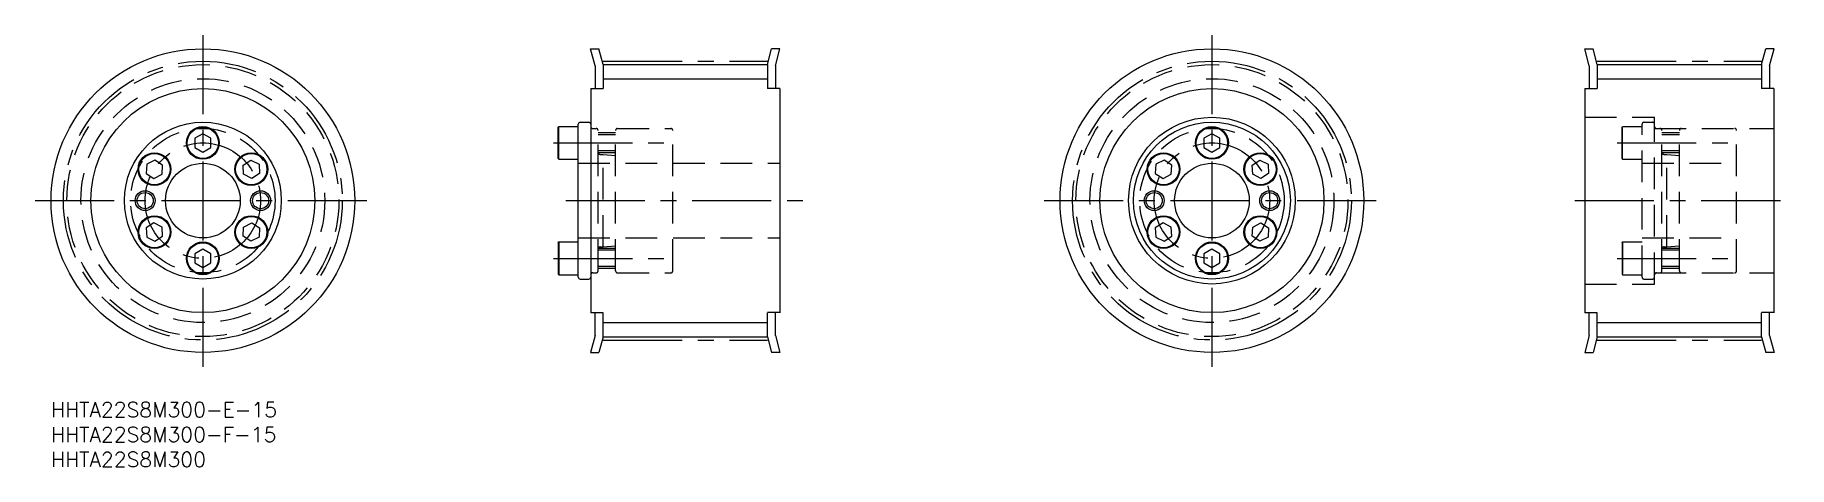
# Model space of a CAD drawing. Extents: x -3 to 349, y -13 to 74.
import ezdxf

# ---------------------------------------------------------------- set-up
doc = ezdxf.new("R2010")
doc.units = 0
doc.header["$LTSCALE"] = 0.5
doc.linetypes.add('CENTER', pattern=[50.8, 31.75, -6.35, 6.35, -6.35])
doc.linetypes.add('DASHED', pattern=[19.05, 12.7, -6.35])
for name, color, linetype in [('MSM_CENTER', 1, 'CENTER'), ('MSM_CONTINUOUS', 7, 'CONTINUOUS'), ('MSM_DASHED', 4, 'DASHED'), ('MSM_NARROW', 5, 'CONTINUOUS'), ('MSM_PART_NUMBER', 7, 'CONTINUOUS')]:
    doc.layers.add(name, color=color, linetype=linetype)
doc.styles.get("Standard").update_dxf_attribs({"font": 'txt.shx', "height": 3, "bigfont": 'bigfont.shx'})

# ---------------------------------------------------------------- blocks, each defined once
blk = doc.blocks.new('*U2')
at = {"layer": 'MSM_PART_NUMBER'}
blk.add_text('HHTA22S8M300-E-15', height=3, dxfattribs=at).set_placement((0, -3))
blk = doc.blocks.new('*U3')
at = {"layer": 'MSM_PART_NUMBER'}
blk.add_text('HHTA22S8M300-F-15', height=3, dxfattribs=at).set_placement((0, -8))
blk = doc.blocks.new('*U4')
at = {"layer": 'MSM_PART_NUMBER'}
blk.add_text('HHTA22S8M300', height=3, dxfattribs=at).set_placement((0, -13))

msp = doc.modelspace()

# ---------------------------------------------------------------- linework, layer by layer
at = {"layer": 'MSM_CENTER'}
for p, q in [((30.5, 73.77), (30.5, 7.11)), ((233.22, 73.77), (233.22, 7.11)), ((110.91, 68.51), (143.91, 68.51)), ((310.63, 68.51), (343.63, 68.51)), ((100.91, 52.1), (125.91, 52.1)), ((314.63, 52.1), (339.63, 52.1)), ((-3.21, 40.5), (63.65, 40.5)), ((103.41, 40.5), (151.41, 40.5)), ((199.51, 40.5), (266.37, 40.5)), ((306.13, 40.5), (349.13, 40.5)), ((100.91, 28.9), (125.91, 28.9)), ((314.63, 28.9), (339.63, 28.9)), ((110.91, 12.49), (143.91, 12.49)), ((310.63, 12.49), (343.63, 12.49))]:
    msp.add_line(p, q, dxfattribs=at)
for centre, radius in [((30.5, 40.5), 28.01), ((233.22, 40.5), 28.01), ((30.5, 40.5), 11.6), ((233.22, 40.5), 11.6)]:
    msp.add_circle(centre, radius, dxfattribs=at)
at = {"layer": 'MSM_CONTINUOUS'}
for p, q in [((109.31, 67.61), (108.4, 71)), ((108.4, 71), (110.06, 71)), ((110.91, 67.82), (110.06, 71)), ((143.91, 67.82), (144.76, 71)), ((146.42, 71), (144.76, 71)), ((145.51, 67.61), (146.42, 71)), ((309.03, 67.61), (308.12, 71)), ((308.12, 71), (309.78, 71)), ((310.63, 67.82), (309.78, 71)), ((343.63, 67.82), (344.48, 71)), ((346.14, 71), (344.48, 71)), ((345.23, 67.61), (346.14, 71)), ((109.31, 67.61), (109.31, 63.04)), ((110.91, 67.82), (143.91, 67.82)), ((110.91, 67.82), (110.91, 63.04)), ((143.91, 67.82), (143.91, 63.04)), ((145.51, 67.61), (145.51, 63.04)), ((309.03, 67.61), (309.03, 63.04)), ((310.63, 67.82), (343.63, 67.82)), ((310.63, 67.82), (310.63, 63.04)), ((343.63, 67.82), (343.63, 63.04)), ((345.23, 67.61), (345.23, 63.04)), ((108.41, 63.04), (108.41, 17.95)), ((108.41, 63.04), (110.91, 63.04)), ((146.41, 63.04), (143.91, 63.04)), ((146.41, 63.04), (146.41, 17.95)), ((308.13, 63.04), (308.13, 17.95)), ((308.13, 63.04), (310.63, 63.04)), ((346.13, 63.04), (343.63, 63.04)), ((346.13, 63.04), (346.13, 17.95)), ((30.5, 53.95), (28.9, 53.02)), ((28.9, 53.02), (28.9, 51.18)), ((32.1, 53.02), (30.5, 53.95)), ((31.3, 53.49), (31.3, 53.49)), ((31.7, 53.25), (31.7, 53.25)), ((32.1, 51.18), (32.1, 53.02)), ((101.91, 55.24), (102, 55.4)), ((101.91, 48.96), (101.91, 55.24)), ((102, 48.8), (102, 55.4)), ((102, 55.4), (105.91, 55.4)), ((105.91, 25.15), (105.91, 55.85)), ((106.31, 56.25), (108.01, 56.25)), ((233.22, 53.95), (231.62, 53.02)), ((231.62, 53.02), (231.62, 51.18)), ((234.82, 53.02), (233.22, 53.95)), ((234.02, 53.49), (234.02, 53.49)), ((234.42, 53.25), (234.42, 53.25)), ((234.82, 51.18), (234.82, 53.02)), ((28.9, 51.18), (30.5, 50.25)), ((30.5, 50.25), (32.1, 51.18)), ((231.62, 51.18), (233.22, 50.25)), ((233.22, 50.25), (234.82, 51.18)), ((19.22, 47.82), (19.13, 45.98)), ((19.13, 45.98), (20.67, 44.97)), ((20.87, 48.66), (19.22, 47.82)), ((20.67, 44.97), (22.32, 45.81)), ((22.42, 47.66), (20.87, 48.66)), ((22.32, 45.81), (22.42, 47.66)), ((38.58, 47.66), (40.13, 48.66)), ((38.68, 45.81), (38.58, 47.66)), ((40.33, 44.97), (38.68, 45.81)), ((40.13, 48.66), (41.78, 47.82)), ((41.87, 45.98), (40.33, 44.97)), ((41.78, 47.82), (41.87, 45.98)), ((101.91, 48.96), (102, 48.8)), ((102, 48.8), (105.91, 48.8)), ((221.94, 47.82), (221.84, 45.98)), ((221.84, 45.98), (223.39, 44.97)), ((223.59, 48.66), (221.94, 47.82)), ((223.39, 44.97), (225.04, 45.81)), ((225.14, 47.66), (223.59, 48.66)), ((225.04, 45.81), (225.14, 47.66)), ((241.3, 47.66), (242.85, 48.66)), ((241.4, 45.81), (241.3, 47.66)), ((243.04, 44.97), (241.4, 45.81)), ((242.85, 48.66), (244.5, 47.82)), ((244.59, 45.98), (243.04, 44.97)), ((244.5, 47.82), (244.59, 45.98)), ((20.67, 36.03), (19.13, 35.02)), ((22.32, 35.19), (20.67, 36.03)), ((38.68, 35.19), (40.33, 36.03)), ((40.33, 36.03), (41.87, 35.02)), ((223.39, 36.03), (221.84, 35.02)), ((225.04, 35.19), (223.39, 36.03)), ((241.4, 35.19), (243.04, 36.03)), ((243.04, 36.03), (244.59, 35.02)), ((19.13, 35.02), (19.22, 33.18)), ((19.22, 33.18), (20.87, 32.34)), ((20.87, 32.34), (22.42, 33.34)), ((22.42, 33.34), (22.32, 35.19)), ((38.58, 33.34), (38.68, 35.19)), ((40.13, 32.34), (38.58, 33.34)), ((41.78, 33.18), (40.13, 32.34)), ((41.87, 35.02), (41.78, 33.18)), ((101.91, 32.04), (102, 32.2)), ((101.91, 32.04), (101.91, 25.76)), ((102, 32.2), (105.91, 32.2)), ((102, 32.2), (102, 25.6)), ((221.84, 35.02), (221.94, 33.18)), ((221.94, 33.18), (223.59, 32.34)), ((223.59, 32.34), (225.14, 33.34)), ((225.14, 33.34), (225.04, 35.19)), ((241.3, 33.34), (241.4, 35.19)), ((242.85, 32.34), (241.3, 33.34)), ((244.5, 33.18), (242.85, 32.34)), ((244.59, 35.02), (244.5, 33.18)), ((30.5, 30.75), (28.9, 29.82)), ((28.9, 29.82), (28.9, 27.98)), ((32.1, 29.82), (30.5, 30.75)), ((32.1, 27.98), (32.1, 29.82)), ((233.22, 30.75), (231.62, 29.82)), ((231.62, 29.82), (231.62, 27.98)), ((234.82, 29.82), (233.22, 30.75)), ((234.82, 27.98), (234.82, 29.82)), ((28.9, 27.98), (30.5, 27.05)), ((30.5, 27.05), (32.1, 27.98)), ((101.91, 25.76), (102, 25.6)), ((102, 25.6), (105.91, 25.6)), ((106.31, 24.75), (108.01, 24.75)), ((231.62, 27.98), (233.22, 27.05)), ((233.22, 27.05), (234.82, 27.98)), ((108.41, 18), (110.91, 18)), ((109.31, 13.39), (109.31, 17.95)), ((110.91, 13.17), (110.91, 17.95)), ((146.41, 18), (143.91, 18)), ((143.91, 13.17), (143.91, 17.95)), ((145.51, 13.39), (145.51, 17.95)), ((308.13, 18), (310.63, 18)), ((309.03, 13.39), (309.03, 17.95)), ((310.63, 13.17), (310.63, 17.95)), ((346.13, 18), (343.63, 18)), ((343.63, 13.17), (343.63, 17.95)), ((345.23, 13.39), (345.23, 17.95)), ((109.31, 13.39), (108.4, 10)), ((110.91, 13.17), (110.06, 10)), ((110.91, 13.17), (143.91, 13.17)), ((143.91, 13.17), (144.76, 10)), ((145.51, 13.39), (146.42, 10)), ((309.03, 13.39), (308.12, 10)), ((310.63, 13.17), (309.78, 10)), ((310.63, 13.17), (343.63, 13.17)), ((343.63, 13.17), (344.48, 10)), ((345.23, 13.39), (346.14, 10)), ((108.4, 10), (110.06, 10)), ((146.42, 10), (144.76, 10)), ((308.12, 10), (309.78, 10)), ((346.14, 10), (344.48, 10))]:
    msp.add_line(p, q, dxfattribs=at)
for centre, radius in [((30.5, 40.5), 30.5), ((233.22, 40.5), 30.5), ((30.5, 40.5), 22.5), ((233.22, 40.5), 22.5), ((233.22, 40.5), 16.75), ((30.5, 40.5), 15.75), ((30.5, 52.1), 3.3), ((30.5, 52.1), 3.14), ((233.22, 40.5), 15.75), ((233.22, 52.1), 3.3), ((233.22, 52.1), 3.14), ((20.77, 46.82), 3.3), ((20.77, 46.82), 3.14), ((40.23, 46.82), 3.3), ((40.23, 46.82), 3.14), ((223.49, 46.82), 3.3), ((223.49, 46.82), 3.14), ((242.95, 46.82), 3.3), ((242.95, 46.82), 3.14), ((30.5, 40.5), 7.5), ((233.22, 40.5), 7.5), ((18.9, 40.5), 1.62), ((42.1, 40.5), 1.62), ((221.62, 40.5), 1.62), ((244.82, 40.5), 1.62), ((20.77, 34.18), 3.3), ((20.77, 34.18), 3.14), ((40.23, 34.18), 3.3), ((40.23, 34.18), 3.14), ((223.49, 34.18), 3.3), ((223.49, 34.18), 3.14), ((242.95, 34.18), 3.3), ((242.95, 34.18), 3.14), ((30.5, 28.9), 3.3), ((30.5, 28.9), 3.14), ((233.22, 28.9), 3.3), ((233.22, 28.9), 3.14)]:
    msp.add_circle(centre, radius, dxfattribs=at)
for centre, start, end in [((106.31, 55.85), 90, 180), ((108.01, 55.85), 0, 90), ((106.31, 25.15), 180, 270), ((108.01, 25.15), 270, 0)]:
    msp.add_arc(centre, 0.4, start, end, dxfattribs=at)
at = {"layer": 'MSM_DASHED'}
for p, q in [((308.13, 57.25), (322.13, 57.25)), ((322.13, 23.75), (322.13, 57.25)), ((108.82, 55), (109.51, 55)), ((109.91, 26.4), (109.91, 54.6)), ((113.41, 54.1), (109.91, 54.1)), ((113.41, 53.72), (109.91, 53.72)), ((113.41, 26.4), (113.41, 54.6)), ((113.81, 55), (124.51, 55)), ((124.91, 26.4), (124.91, 54.6)), ((315.63, 55.24), (315.72, 55.4)), ((315.63, 48.96), (315.63, 55.24)), ((315.72, 48.8), (315.72, 55.4)), ((315.72, 55.4), (319.63, 55.4)), ((319.63, 25.15), (319.63, 55.85)), ((320.03, 56.25), (321.73, 56.25)), ((322.13, 55), (346.13, 55)), ((323.63, 26.4), (323.63, 54.6)), ((327.13, 54.1), (323.63, 54.1)), ((327.13, 53.72), (323.63, 53.72)), ((327.13, 26.4), (327.13, 54.6)), ((338.63, 26.4), (338.63, 54.6)), ((113.41, 50.48), (109.91, 50.48)), ((113.41, 50.1), (109.93, 50.1)), ((110.32, 49.8), (110.91, 49.8)), ((110.91, 49.8), (113.41, 49.55)), ((110.91, 31.2), (110.91, 49.8)), ((327.13, 50.48), (323.63, 50.48)), ((327.13, 50.1), (323.65, 50.1)), ((324.04, 49.8), (324.63, 49.8)), ((324.63, 49.8), (327.13, 49.55)), ((324.63, 31.2), (324.63, 49.8)), ((105.91, 48), (146.41, 48)), ((315.63, 48.96), (315.72, 48.8)), ((315.72, 48.8), (319.63, 48.8)), ((319.63, 48), (338.63, 48)), ((105.91, 33), (146.41, 33)), ((315.63, 32.04), (315.72, 32.2)), ((315.63, 32.04), (315.63, 25.76)), ((315.72, 32.2), (319.63, 32.2)), ((315.72, 32.2), (315.72, 25.6)), ((319.63, 33), (338.63, 33)), ((113.41, 30.52), (109.91, 30.52)), ((113.41, 30.9), (109.93, 30.9)), ((110.32, 31.2), (110.91, 31.2)), ((110.91, 31.2), (113.41, 31.45)), ((327.13, 30.52), (323.63, 30.52)), ((327.13, 30.9), (323.65, 30.9)), ((324.04, 31.2), (324.63, 31.2)), ((324.63, 31.2), (327.13, 31.45)), ((108.82, 26), (109.51, 26)), ((113.41, 27.28), (109.91, 27.28)), ((113.41, 26.9), (109.91, 26.9)), ((113.81, 26), (124.51, 26)), ((315.63, 25.76), (315.72, 25.6)), ((315.72, 25.6), (319.63, 25.6)), ((320.03, 24.75), (321.73, 24.75)), ((322.13, 26), (346.13, 26)), ((322.54, 26), (323.23, 26)), ((327.13, 27.28), (323.63, 27.28)), ((327.13, 26.9), (323.63, 26.9)), ((308.13, 23.75), (322.13, 23.75))]:
    msp.add_line(p, q, dxfattribs=at)
for centre, radius in [((30.5, 40.5), 27.32), ((233.22, 40.5), 27.32), ((30.5, 40.5), 24.5), ((233.22, 40.5), 24.5), ((30.5, 40.5), 14.5), ((233.22, 40.5), 14.5)]:
    msp.add_circle(centre, radius, dxfattribs=at)
for centre, radius, start, end in [((108.82, 55.41), 0.41, 180, 270), ((109.51, 54.6), 0.4, 0, 90), ((113.81, 54.6), 0.4, 90, 180), ((124.51, 54.6), 0.4, 0, 90), ((320.03, 55.85), 0.4, 90, 180), ((321.73, 55.85), 0.4, 0, 90), ((322.54, 55.41), 0.41, 180, 270), ((323.23, 54.6), 0.4, 0, 90), ((327.53, 54.6), 0.4, 90, 180), ((338.23, 54.6), 0.4, 0, 90), ((110.32, 50.21), 0.41, 180, 270), ((324.04, 50.21), 0.41, 180, 270), ((110.32, 30.79), 0.41, 90, 180), ((324.04, 30.79), 0.41, 90, 180), ((108.82, 25.59), 0.41, 90, 180), ((109.51, 26.4), 0.4, 270, 0), ((113.81, 26.4), 0.4, 180, 270), ((124.51, 26.4), 0.4, 270, 0), ((320.03, 25.15), 0.4, 180, 270), ((321.73, 25.15), 0.4, 270, 0), ((322.54, 25.59), 0.41, 90, 180), ((323.23, 26.4), 0.4, 270, 0), ((327.53, 26.4), 0.4, 180, 270), ((338.23, 26.4), 0.4, 270, 0)]:
    msp.add_arc(centre, radius, start, end, dxfattribs=at)
at = {"layer": 'MSM_NARROW'}
for p, q in [((110.91, 64.99), (143.91, 64.99)), ((310.63, 64.99), (343.63, 64.99)), ((110.91, 16), (143.91, 16)), ((310.63, 16), (343.63, 16))]:
    msp.add_line(p, q, dxfattribs=at)
for centre in [(18.9, 40.5), (42.1, 40.5), (221.62, 40.5), (244.82, 40.5)]:
    msp.add_circle(centre, 2, dxfattribs=at)

# ---------------------------------------------------------------- block references
at = {"layer": 'MSM_CONTINUOUS'}
for name in ['*U2', '*U3', '*U4']:
    msp.add_blockref(name, (0, 0), dxfattribs=at)

doc.saveas('drawing.dxf')
